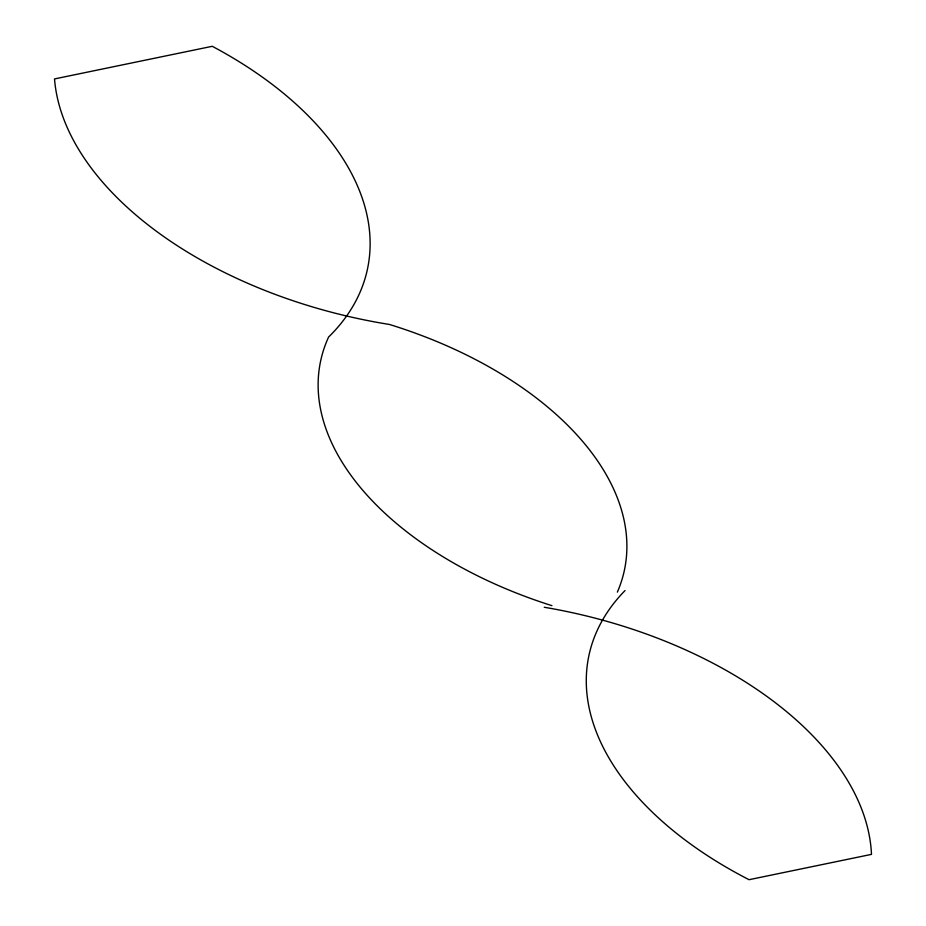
<?xml version="1.0" encoding="UTF-8"?>
<svg xmlns="http://www.w3.org/2000/svg" width="926" height="926" viewBox="0 0 926 926"><rect width="100%" height="100%" fill="white"/><g stroke="black" fill="none" stroke-linecap="round" stroke-linejoin="round"><path stroke-width="1.39" d="M551.942 605.662A330.594 193.384 12.1 0 1 328.591 337.052A352.54 206.22 12.1 0 0 212.262 46.3L54.518 78.93A352.54 206.22 12.1 0 0 389.452 324.459A330.594 193.384 12.1 0 1 617.353 592.131M625.05 590.545A349.565 204.484 12.1 0 0 749.065 879.7L871.482 854.374A349.565 204.484 12.1 0 0 544.245 607.259"/></g></svg>
